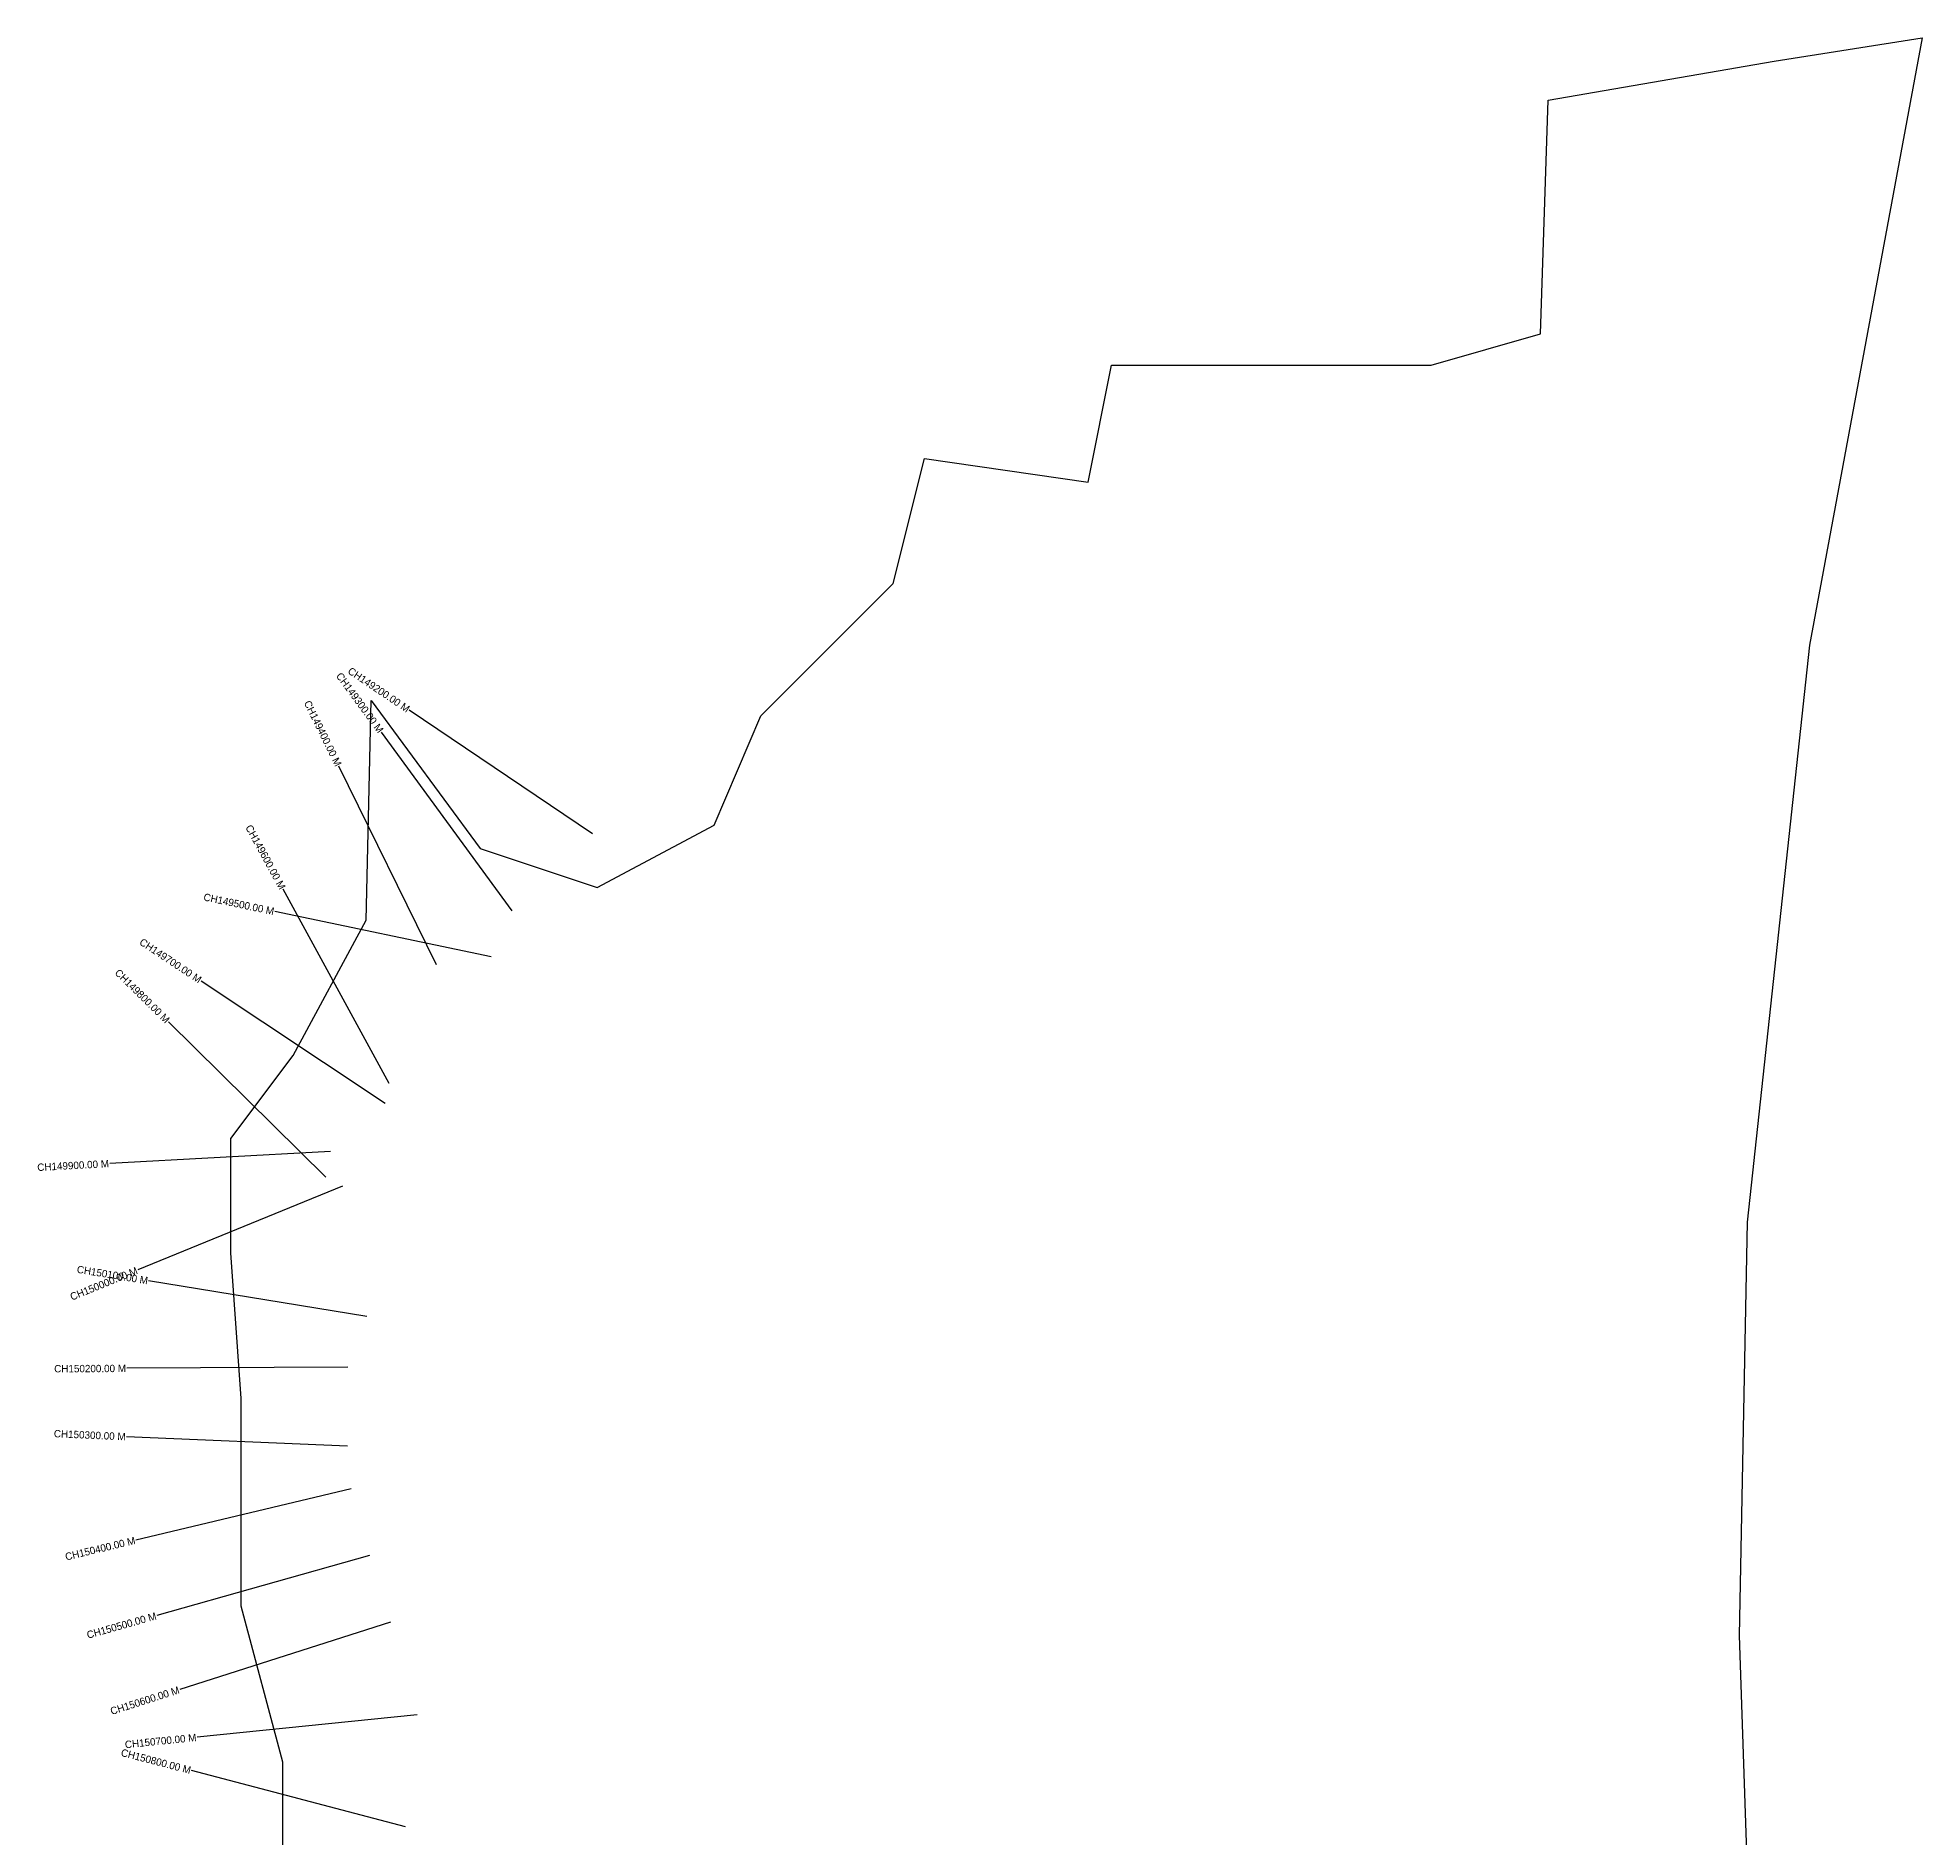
# Model space of a CAD drawing. Header units: metres. Extents: x 270095 to 273055, y 2106609 to 2112242.
# Drawn here: x 270499 to 273055, y 2109802 to 2112242 of the extents above; entities that cross this region are included whole.
import ezdxf
from ezdxf.enums import TextEntityAlignment as Align

# ---------------------------------------------------------------- set-up
doc = ezdxf.new("R2010")
doc.units = ezdxf.units.M
for name, color, linetype in [('CS', 134, 'Continuous'), ('CSMark', 6, 'Continuous'), ('village', 3, 'Continuous')]:
    doc.layers.add(name, color=color, linetype=linetype)

msp = doc.modelspace()

# ---------------------------------------------------------------- linework, layer by layer
at = {"layer": 'CS'}
for p, q in [((271252, 2111162.5), (271003.2, 2111330.1)), ((271252, 2111162.5), (271003.2, 2111330.1)), ((271143, 2111058.4), (270965.6, 2111300.3)), ((271143, 2111058.4), (270965.6, 2111300.3)), ((271040.4, 2110985.1), (270907.9, 2111254.2)), ((271040.4, 2110985.1), (270907.9, 2111254.2)), ((270975.9, 2110824.1), (270832.1, 2111087.4)), ((270975.9, 2110824.1), (270832.1, 2111087.4)), ((271114.5, 2110996), (270820.9, 2111057.2)), ((271114.5, 2110996), (270820.9, 2111057.2)), ((270970.8, 2110797), (270721, 2110963)), ((270970.8, 2110797), (270721, 2110963)), ((270890.3, 2110697.1), (270676.6, 2110907.7)), ((270890.3, 2110697.1), (270676.6, 2110907.7)), ((270896.6, 2110731.7), (270597, 2110715.6)), ((270896.6, 2110731.7), (270597, 2110715.6)), ((270912.8, 2110684.6), (270635, 2110571.3)), ((270912.8, 2110684.6), (270635, 2110571.3)), ((270945.9, 2110508), (270649.8, 2110556.5)), ((270945.9, 2110508), (270649.8, 2110556.5)), ((270920.1, 2110439.2), (270620.1, 2110437.8)), ((270920.1, 2110439.2), (270620.1, 2110437.8)), ((270919.3, 2110332), (270619.6, 2110345.1)), ((270919.3, 2110332), (270619.6, 2110345.1)), ((270924.3, 2110274.5), (270632.5, 2110204.8)), ((270924.3, 2110274.5), (270632.5, 2110204.8)), ((270949.5, 2110184.1), (270660.8, 2110102.5)), ((270949.5, 2110184.1), (270660.8, 2110102.5)), ((270977.8, 2110093.4), (270692, 2110002.3)), ((270977.8, 2110093.4), (270692, 2110002.3)), ((271014, 2109967.8), (270715.5, 2109937.4)), ((271014, 2109967.8), (270715.5, 2109937.4)), ((270998.1, 2109816.2), (270707.9, 2109892.2)), ((270998.1, 2109816.2), (270707.9, 2109892.2))]:
    msp.add_line(p, q, dxfattribs=at)
at = {"layer": 'village', "color": 3, "true_color": 0x00ff00}
msp.add_polyline3d([(270831.8, 2109720.4, 0), (270831.8, 2109903.6, 0), (270775.4, 2110115.1, 0), (270775.4, 2110397, 0), (270761.3, 2110594.3, 0), (270761.3, 2110749.4, 0), (270845.9, 2110862.2, 0), (270944.6, 2111045.4, 0), (270951.4, 2111343.6, 0), (271099.4, 2111142.7, 0), (271258, 2111089.9, 0), (271416.6, 2111174.4, 0), (271480, 2111322.5, 0), (271659.7, 2111502.2, 0), (271702, 2111671.4, 0), (271924.1, 2111639.6, 0), (271955.8, 2111798.2, 0), (272389.2, 2111798.2, 0), (272537.3, 2111840.5, 0), (272547.8, 2112157.7, 0), (272854.4, 2112210.6, 0), (273055.3, 2112242.3, 0), (272902.3, 2111418.3, 0), (272817.7, 2110635.9, 0), (272807.1, 2110075.6, 0), (272849.4, 2108817.5, 0)], dxfattribs=at)
msp.add_polyline3d([(270831.8, 2109720.4, 0), (270831.8, 2109903.6, 0), (270775.4, 2110115.1, 0), (270775.4, 2110397, 0), (270761.3, 2110594.3, 0), (270761.3, 2110749.4, 0), (270845.9, 2110862.2, 0), (270944.6, 2111045.4, 0), (270951.4, 2111343.6, 0), (271099.4, 2111142.7, 0), (271258, 2111089.9, 0), (271416.6, 2111174.4, 0), (271480, 2111322.5, 0), (271659.7, 2111502.2, 0), (271702, 2111671.4, 0), (271924.1, 2111639.6, 0), (271955.8, 2111798.2, 0), (272389.2, 2111798.2, 0), (272537.3, 2111840.5, 0), (272547.8, 2112157.7, 0), (272854.4, 2112210.6, 0), (273055.3, 2112242.3, 0), (272902.3, 2111418.3, 0), (272817.7, 2110635.9, 0), (272807.1, 2110075.6, 0), (272849.4, 2108817.5, 0)], dxfattribs=at)

# ---------------------------------------------------------------- texts
at = {"layer": 'CSMark'}
for s, rotation, p in [('CH149300.00 M', 306.2549, (270965, 2111301.1)), ('CH149300.00 M', 306.2549, (270965, 2111301.1)), ('CH149200.00 M', 326.0371, (271002.4, 2111330.7)), ('CH149200.00 M', 326.0371, (271002.4, 2111330.7)), ('CH149400.00 M', 296.2019, (270907.5, 2111255.1)), ('CH149400.00 M', 296.2019, (270907.5, 2111255.1)), ('CH149600.00 M', 298.6392, (270831.7, 2111088.3)), ('CH149600.00 M', 298.6392, (270831.7, 2111088.3)), ('CH149500.00 M', 348.2227, (270819.9, 2111057.4)), ('CH149500.00 M', 348.2227, (270819.9, 2111057.4)), ('CH149700.00 M', 326.3995, (270720.1, 2110963.6)), ('CH149700.00 M', 326.3995, (270720.1, 2110963.6)), ('CH149800.00 M', 315.4173, (270675.9, 2110908.4)), ('CH149800.00 M', 315.4173, (270675.9, 2110908.4)), ('CH149900.00 M', 3.0734, (270596, 2110715.5)), ('CH149900.00 M', 3.0734, (270596, 2110715.5)), ('CH150000.00 M', 22.1859, (270634.1, 2110570.9)), ('CH150000.00 M', 22.1859, (270634.1, 2110570.9)), ('CH150100.00 M', 350.7124, (270648.8, 2110556.6)), ('CH150100.00 M', 350.7124, (270648.8, 2110556.6)), ('CH150200.00 M', 0.2821, (270619.1, 2110437.7)), ('CH150200.00 M', 0.2821, (270619.1, 2110437.7)), ('CH150300.00 M', 357.498, (270618.6, 2110345.1)), ('CH150300.00 M', 357.498, (270618.6, 2110345.1)), ('CH150400.00 M', 13.4322, (270631.5, 2110204.6)), ('CH150400.00 M', 13.4322, (270631.5, 2110204.6)), ('CH150500.00 M', 15.7796, (270659.9, 2110102.3)), ('CH150500.00 M', 15.7796, (270659.9, 2110102.3)), ('CH150600.00 M', 17.682, (270691, 2110002)), ('CH150600.00 M', 17.682, (270691, 2110002)), ('CH150700.00 M', 5.8197, (270714.5, 2109937.3)), ('CH150700.00 M', 5.8197, (270714.5, 2109937.3)), ('CH150800.00 M', 345.3113, (270706.9, 2109892.5)), ('CH150800.00 M', 345.3113, (270706.9, 2109892.5))]:
    msp.add_text(s, height=10, rotation=rotation, dxfattribs=at).set_placement(p, align=Align.MIDDLE_RIGHT)

doc.saveas('drawing.dxf')
